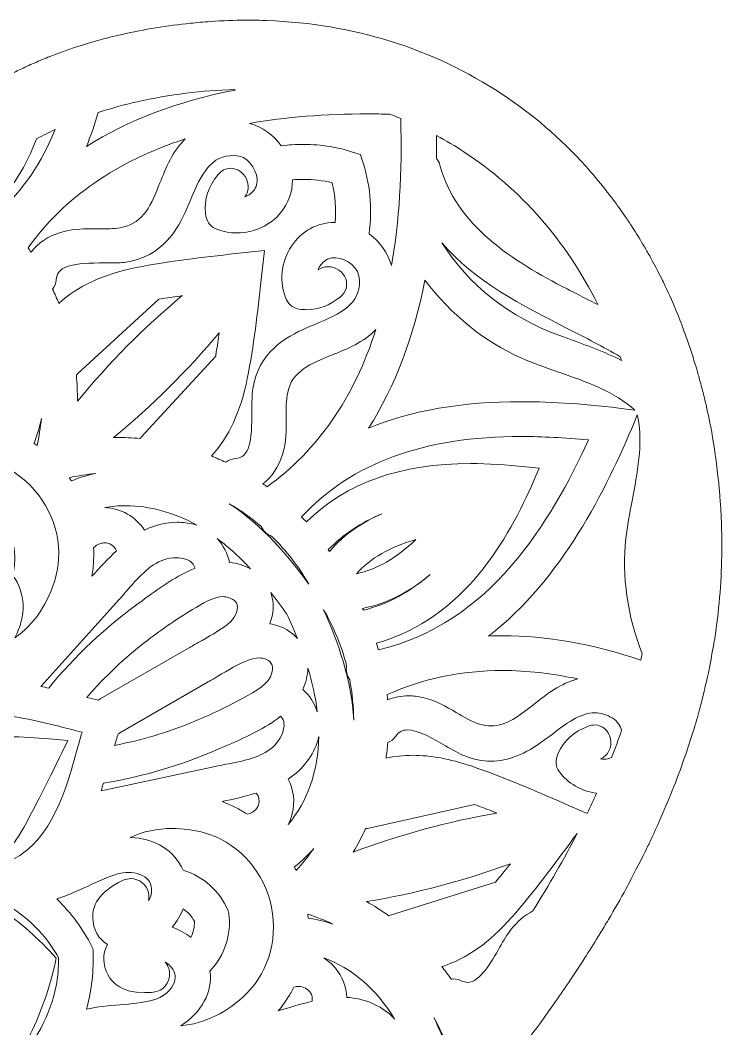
# Model space of a CAD drawing. Extents: x -195 to 547, y -387 to 3.
# Drawn here: x 369.1 to 440.1, y -125 to -22.8 of the extents above; entities that cross this region are included whole.
import ezdxf

# ---------------------------------------------------------------- set-up
doc = ezdxf.new("R2010")
doc.units = 0
doc.header["$MEASUREMENT"] = 0
doc.layers.add('Layer 1', color=7, linetype='Continuous', lineweight=0)

msp = doc.modelspace()

# ---------------------------------------------------------------- linework, layer by layer
at = {"layer": 'Layer 1'}
for points, knots in [([(353.69, -177.16), (353.3, -177.16), (352.88, -177.12), (352.41, -177.06), (352.1, -177.02), (351.84, -176.97), (351.6, -176.91), (351.6, -176.91), (351.43, -176.87), (351.43, -176.87), (351.17, -176.8), (350.97, -176.74), (350.78, -176.68), (350.5, -176.58), (350.22, -176.46), (349.96, -176.33), (333.92, -167.9), (320.68, -159.12), (309.44, -149.48), (309.44, -149.48), (309.16, -149.23), (309.16, -149.23), (297, -138.75), (287.39, -127.43), (279.7, -114.57), (275.73, -107.93), (272.73, -101.27), (270.77, -94.79), (270.65, -94.4), (270.55, -94.01), (270.44, -93.62), (270.44, -93.62), (270.32, -93.19), (270.32, -93.19), (269.77, -91.22), (269.35, -89.4), (269.01, -87.63), (268.92, -87.17), (268.84, -86.7), (268.77, -86.24), (268.77, -86.24), (268.72, -85.94), (268.72, -85.94), (268.62, -85.3), (268.52, -84.66), (268.44, -84.02), (268.44, -84.02), (268.43, -84.02), (268.43, -84.02), (268.43, -84.02), (268.32, -83.14), (268.32, -83.14), (268.24, -82.41), (268.15, -81.67), (268.09, -80.94), (268.09, -80.94), (268, -79.86), (268, -79.86), (268, -79.86), (268.01, -79.86), (268.01, -79.86), (267.85, -77.39), (267.82, -74.9), (267.95, -72.45), (267.95, -72.45), (267.94, -72.45), (267.94, -72.45), (267.94, -72.45), (267.98, -71.88), (267.98, -71.88), (268, -71.43), (268.04, -70.99), (268.08, -70.54), (268.08, -70.54), (268.2, -69.26), (268.2, -69.26), (268.2, -69.26), (268.19, -69.25), (268.19, -69.25), (268.19, -69.25), (268.24, -68.75), (268.24, -68.75), (268.24, -68.75), (268.25, -68.75), (268.25, -68.75), (268.29, -68.38), (268.34, -68), (268.39, -67.62), (268.39, -67.62), (268.5, -66.77), (268.5, -66.77), (268.5, -66.77), (268.5, -66.77), (268.5, -66.77), (268.55, -66.44), (268.6, -66.12), (268.65, -65.79), (268.88, -64.26), (269.12, -62.98), (269.39, -61.76), (269.41, -61.66), (269.65, -60.72), (269.65, -60.72), (269.86, -59.82), (270.09, -58.92), (270.34, -58.05), (270.34, -58.05), (270.34, -58.05), (270.34, -58.05), (270.46, -57.6), (270.6, -57.16), (270.74, -56.72), (270.74, -56.72), (271.02, -55.81), (271.07, -55.66), (271.07, -55.66), (271.2, -55.27), (271.2, -55.27), (271.2, -55.27), (271.2, -55.27), (271.2, -55.27), (271.52, -54.34), (271.86, -53.41), (272.22, -52.52), (272.35, -52.19), (272.49, -51.85), (272.63, -51.52), (272.63, -51.52), (272.72, -51.32), (272.72, -51.32), (272.9, -50.9), (273.09, -50.48), (273.28, -50.06), (273.63, -49.29), (274.03, -48.48), (274.49, -47.6), (274.49, -47.6), (274.76, -47.12), (274.76, -47.12), (275.11, -46.47), (275.47, -45.83), (275.84, -45.2), (275.84, -45.2), (275.94, -45.02), (275.94, -45.02), (275.94, -45.02), (276.15, -44.7), (276.15, -44.7), (276.5, -44.12), (276.86, -43.55), (277.24, -42.99), (277.37, -42.79), (277.51, -42.6), (277.65, -42.4), (278.01, -41.88), (278.38, -41.37), (278.75, -40.87), (278.75, -40.87), (278.97, -40.58), (279.02, -40.5), (279.06, -40.46), (279.1, -40.41), (279.14, -40.37), (284.71, -33.22), (291.94, -28.18), (300.63, -25.34), (303.73, -24.33), (307, -23.63), (310.36, -23.25), (310.36, -23.25), (310.48, -23.24), (310.48, -23.24), (310.6, -23.22), (311.05, -23.19), (311.05, -23.19), (312.8, -23.02), (314.55, -22.93), (316.24, -22.93), (316.75, -22.93), (317.2, -22.94), (317.66, -22.95), (318.22, -22.96), (318.79, -22.99), (319.35, -23.02), (321.05, -23.12), (322.79, -23.31), (324.53, -23.58), (324.53, -23.58), (324.72, -23.61), (324.72, -23.61), (325.27, -23.69), (325.81, -23.78), (326.35, -23.88), (326.35, -23.88), (326.67, -23.94), (326.67, -23.94), (327.02, -24), (327.37, -24.09), (327.71, -24.17), (327.71, -24.17), (328.22, -24.29), (328.22, -24.29), (329.3, -24.54), (330.39, -24.82), (331.44, -25.13), (331.44, -25.13), (332.16, -25.34), (332.16, -25.34), (332.43, -25.42), (332.7, -25.5), (332.97, -25.58), (333.12, -25.63), (333.26, -25.69), (333.41, -25.74), (333.41, -25.74), (334.96, -26.3), (335.2, -26.39), (335.31, -26.44), (335.42, -26.48), (335.53, -26.53), (335.53, -26.53), (335.74, -26.62), (335.74, -26.62), (336.45, -26.89), (337.14, -27.18), (337.83, -27.49), (337.83, -27.49), (338.02, -27.57), (338.02, -27.57), (338.13, -27.61), (338.23, -27.65), (338.33, -27.7), (338.33, -27.7), (339.8, -28.4), (339.8, -28.4), (339.96, -28.48), (340.5, -28.77), (340.5, -28.77), (340.97, -29.01), (341.35, -29.21), (341.73, -29.41), (341.73, -29.41), (342.07, -29.59), (342.16, -29.64), (342.29, -29.72), (342.42, -29.8), (342.55, -29.88), (342.55, -29.88), (342.78, -30.02), (342.78, -30.02), (343.26, -30.3), (343.74, -30.59), (344.22, -30.89), (344.22, -30.89), (344.32, -30.96), (344.32, -30.96), (346.38, -32.28), (348.21, -33.65), (349.82, -35.07), (349.82, -35.07), (351.18, -36.3), (351.51, -36.6), (352.24, -37.28), (352.98, -37.98), (353.76, -38.72), (353.76, -38.72), (353.95, -38.89), (353.95, -38.89), (353.96, -38.88), (354.24, -38.61), (354.24, -38.61), (354.81, -38.03), (355.38, -37.47), (355.96, -36.93), (355.96, -36.93), (356.49, -36.43), (356.49, -36.43), (356.61, -36.33), (357.24, -35.77), (357.24, -35.77), (357.49, -35.55), (357.74, -35.33), (357.99, -35.11), (357.99, -35.11), (358.29, -34.87), (358.29, -34.87), (358.97, -34.3), (359.65, -33.75), (360.35, -33.22), (360.35, -33.22), (360.47, -33.12), (360.47, -33.12), (360.57, -33.04), (361, -32.74), (361, -32.74), (361.55, -32.34), (362.1, -31.93), (362.66, -31.55), (362.76, -31.49), (363.14, -31.24), (363.14, -31.24), (363.77, -30.82), (364.39, -30.41), (365.03, -30.03), (365.68, -29.64), (366.31, -29.28), (366.94, -28.93), (367.28, -28.75), (367.56, -28.61), (367.84, -28.47), (367.84, -28.47), (368.48, -28.15), (368.48, -28.15), (368.68, -28.04), (368.89, -27.94), (369.09, -27.84), (369.09, -27.84), (369.39, -27.71), (369.39, -27.71), (369.64, -27.58), (369.9, -27.47), (370.15, -27.35), (370.15, -27.35), (370.62, -27.14), (370.74, -27.09), (371.25, -26.87), (371.78, -26.65), (372.3, -26.44), (373.23, -26.08), (374.21, -25.74), (375.29, -25.4), (375.83, -25.22), (376.38, -25.06), (376.93, -24.91), (377.75, -24.68), (378.57, -24.47), (379.41, -24.28), (381.65, -23.78), (383.99, -23.4), (386.34, -23.16), (387.01, -23.09), (387.67, -23.03), (388.33, -22.98), (389.62, -22.89), (390.8, -22.85), (391.95, -22.85), (391.95, -22.85), (392.09, -22.84), (392.09, -22.84), (392.76, -22.84), (393.42, -22.86), (394.08, -22.88), (402.87, -23.21), (410.88, -25.72), (417.88, -30.34), (420.93, -32.34), (423.78, -34.8), (426.35, -37.63), (427.01, -38.36), (427.69, -39.17), (428.42, -40.1), (428.58, -40.3), (428.74, -40.51), (428.89, -40.72), (428.89, -40.72), (429.1, -40.99), (429.1, -40.99), (429.53, -41.56), (429.95, -42.15), (430.36, -42.74), (430.6, -43.1), (430.84, -43.46), (431.08, -43.83), (431.45, -44.4), (431.8, -44.98), (432.15, -45.56), (432.15, -45.56), (432.26, -45.74), (432.26, -45.74), (432.45, -46.07), (432.64, -46.39), (432.83, -46.72), (433.19, -47.37), (433.52, -48.03), (433.86, -48.69), (433.86, -48.69), (434.05, -49.06), (434.05, -49.06), (434.16, -49.28), (434.28, -49.5), (434.38, -49.72), (434.82, -50.64), (435.25, -51.63), (435.67, -52.66), (435.81, -53), (435.94, -53.36), (436.08, -53.72), (436.08, -53.72), (436.22, -54.1), (436.22, -54.1), (436.43, -54.68), (436.65, -55.26), (436.85, -55.85), (437.04, -56.4), (437.21, -56.96), (437.38, -57.52), (437.38, -57.52), (437.49, -57.86), (437.49, -57.86), (437.54, -58.02), (437.6, -58.18), (437.64, -58.34), (437.7, -58.53), (437.74, -58.71), (437.79, -58.9), (437.79, -58.9), (437.89, -59.27), (437.89, -59.27), (438.03, -59.79), (438.16, -60.26), (438.28, -60.75), (438.52, -61.7), (438.73, -62.67), (438.92, -63.62), (438.92, -63.62), (438.99, -63.95), (439.01, -64.04), (439.28, -65.46), (439.5, -66.95), (439.71, -68.74), (439.71, -68.74), (439.74, -69.05), (439.74, -69.05), (439.78, -69.34), (439.81, -69.63), (439.84, -69.93), (439.89, -70.43), (439.93, -70.93), (439.96, -71.42), (440, -71.97), (440.04, -72.5), (440.06, -73.04), (440.08, -73.44), (440.1, -73.84), (440.11, -74.24), (440.13, -74.98), (440.13, -75.71), (440.13, -76.44), (440.13, -76.44), (440.13, -77.11), (440.13, -77.11), (440.08, -79.93), (439.84, -82.75), (439.41, -85.49), (439.38, -85.68), (439.35, -85.86), (439.31, -86.04), (439.31, -86.04), (439.13, -87.04), (439.13, -87.04), (439.13, -87.04), (439.04, -87.56), (439.04, -87.56), (438.96, -88.03), (438.88, -88.49), (438.78, -88.95), (438.74, -89.13), (438.7, -89.31), (438.66, -89.49), (438.66, -89.49), (438.57, -89.83), (438.57, -89.83), (438.5, -90.15), (438.42, -90.47), (438.34, -90.8), (438.34, -90.8), (438.13, -91.66), (438.13, -91.66), (438.06, -92), (437.98, -92.34), (437.89, -92.68), (437.5, -94.1), (437.03, -95.62), (436.4, -97.45), (436.22, -97.94), (436.05, -98.44), (435.87, -98.93), (435.11, -100.97), (434.23, -103.09), (433.24, -105.22), (433.24, -105.22), (433.08, -105.58), (433.08, -105.58), (432.89, -105.98), (432.71, -106.39), (432.51, -106.79), (432.11, -107.62), (431.67, -108.45), (431.24, -109.27), (431.24, -109.27), (430.96, -109.81), (430.96, -109.81), (430.8, -110.14), (430.63, -110.47), (430.45, -110.8), (429.88, -111.85), (429.27, -112.9), (428.65, -113.95), (428.37, -114.43), (428.08, -114.91), (427.79, -115.39), (427.34, -116.13), (426.88, -116.87), (426.4, -117.61), (425.27, -119.37), (424.29, -120.85), (423.31, -122.25), (421.35, -125.06), (419.16, -127.95), (416.79, -130.83), (416.79, -130.83), (415.95, -130.29), (415.95, -130.29), (415.95, -130.29), (416.72, -130.92), (416.72, -130.92), (416.72, -130.92), (416.64, -131.02), (416.64, -131.02), (415.59, -132.29), (414.56, -133.5), (413.54, -134.66), (413.54, -134.66), (413.46, -134.75), (413.46, -134.75), (411.82, -136.61), (410.12, -138.44), (408.39, -140.22), (408.39, -140.22), (408.03, -140.58), (408.03, -140.58), (406.99, -141.64), (405.93, -142.68), (404.85, -143.72), (404.85, -143.72), (404.74, -143.82), (404.74, -143.82), (404.37, -144.19), (404, -144.55), (403.62, -144.91), (403.62, -144.91), (402.56, -145.89), (402.56, -145.89), (401.8, -146.59), (401.03, -147.28), (400.25, -147.97), (399.73, -148.43), (399.2, -148.89), (398.67, -149.35), (398.67, -149.35), (397.03, -150.74), (397.03, -150.74), (396.67, -151.05), (396.31, -151.36), (395.94, -151.67), (395.94, -151.67), (395.73, -151.85), (395.73, -151.85), (395.5, -152.04), (395.25, -152.23), (395.01, -152.43), (395.01, -152.43), (394.11, -153.15), (394.11, -153.15), (392.09, -154.77), (390.23, -156.21), (388.42, -157.55), (388.42, -157.55), (388.06, -157.82), (388.06, -157.82), (387.6, -158.16), (387.14, -158.48), (386.68, -158.81), (386.68, -158.81), (385.81, -159.44), (385.81, -159.44), (385.32, -159.79), (384.84, -160.14), (384.34, -160.49), (384.34, -160.49), (384.16, -160.61), (384.16, -160.61), (383.95, -160.77), (383.74, -160.92), (383.52, -161.07), (383.08, -161.37), (382.64, -161.67), (382.19, -161.97), (382.19, -161.97), (381.35, -162.53), (381.35, -162.53), (380.78, -162.92), (380.18, -163.31), (379.59, -163.7), (379.59, -163.7), (379.16, -163.99), (379.16, -163.99), (378.76, -164.25), (378.36, -164.52), (377.94, -164.79), (377.69, -164.95), (377.44, -165.11), (377.18, -165.27), (377.18, -165.27), (374.19, -167.16), (374.19, -167.16), (374.19, -167.16), (371.3, -168.9), (371.3, -168.9), (370.66, -169.28), (370.02, -169.66), (369.37, -170.04), (369.37, -170.04), (367.8, -170.94), (367.8, -170.94), (365.55, -172.23), (363.2, -173.52), (360.61, -174.89), (360.61, -174.89), (359.49, -175.49), (359.16, -175.66), (359.16, -175.66), (358.34, -176.09), (358.34, -176.09), (358.09, -176.23), (357.8, -176.35), (357.5, -176.46), (356.69, -176.77), (355.84, -176.98), (354.96, -177.08), (354.77, -177.1), (354.58, -177.11), (354.38, -177.12), (354.38, -177.12), (354.07, -177.14), (354.07, -177.14), (353.94, -177.15), (353.82, -177.16), (353.69, -177.16)], [0, 0, 0, 0, 1, 1, 1, 2, 2, 2, 3, 3, 3, 4, 4, 4, 5, 5, 5, 6, 6, 6, 7, 7, 7, 8, 8, 8, 9, 9, 9, 10, 10, 10, 11, 11, 11, 12, 12, 12, 13, 13, 13, 14, 14, 14, 15, 15, 15, 16, 16, 16, 17, 17, 17, 18, 18, 18, 19, 19, 19, 20, 20, 20, 21, 21, 21, 22, 22, 22, 23, 23, 23, 24, 24, 24, 25, 25, 25, 26, 26, 26, 27, 27, 27, 28, 28, 28, 29, 29, 29, 30, 30, 30, 31, 31, 31, 32, 32, 32, 33, 33, 33, 34, 34, 34, 35, 35, 35, 36, 36, 36, 37, 37, 37, 38, 38, 38, 39, 39, 39, 40, 40, 40, 41, 41, 41, 42, 42, 42, 43, 43, 43, 44, 44, 44, 45, 45, 45, 46, 46, 46, 47, 47, 47, 48, 48, 48, 49, 49, 49, 50, 50, 50, 51, 51, 51, 52, 52, 52, 53, 53, 53, 54, 54, 54, 55, 55, 55, 56, 56, 56, 57, 57, 57, 58, 58, 58, 59, 59, 59, 60, 60, 60, 61, 61, 61, 62, 62, 62, 63, 63, 63, 64, 64, 64, 65, 65, 65, 66, 66, 66, 67, 67, 67, 68, 68, 68, 69, 69, 69, 70, 70, 70, 71, 71, 71, 72, 72, 72, 73, 73, 73, 74, 74, 74, 75, 75, 75, 76, 76, 76, 77, 77, 77, 78, 78, 78, 79, 79, 79, 80, 80, 80, 81, 81, 81, 82, 82, 82, 83, 83, 83, 84, 84, 84, 85, 85, 85, 86, 86, 86, 87, 87, 87, 88, 88, 88, 89, 89, 89, 90, 90, 90, 91, 91, 91, 92, 92, 92, 93, 93, 93, 94, 94, 94, 95, 95, 95, 96, 96, 96, 97, 97, 97, 98, 98, 98, 99, 99, 99, 100, 100, 100, 101, 101, 101, 102, 102, 102, 103, 103, 103, 104, 104, 104, 105, 105, 105, 106, 106, 106, 107, 107, 107, 108, 108, 108, 109, 109, 109, 110, 110, 110, 111, 111, 111, 112, 112, 112, 113, 113, 113, 114, 114, 114, 115, 115, 115, 116, 116, 116, 117, 117, 117, 118, 118, 118, 119, 119, 119, 120, 120, 120, 121, 121, 121, 122, 122, 122, 123, 123, 123, 124, 124, 124, 125, 125, 125, 126, 126, 126, 127, 127, 127, 128, 128, 128, 129, 129, 129, 130, 130, 130, 131, 131, 131, 132, 132, 132, 133, 133, 133, 134, 134, 134, 135, 135, 135, 136, 136, 136, 137, 137, 137, 138, 138, 138, 139, 139, 139, 140, 140, 140, 141, 141, 141, 142, 142, 142, 143, 143, 143, 144, 144, 144, 145, 145, 145, 146, 146, 146, 147, 147, 147, 148, 148, 148, 149, 149, 149, 150, 150, 150, 151, 151, 151, 152, 152, 152, 153, 153, 153, 154, 154, 154, 155, 155, 155, 156, 156, 156, 157, 157, 157, 158, 158, 158, 159, 159, 159, 160, 160, 160, 161, 161, 161, 162, 162, 162, 163, 163, 163, 164, 164, 164, 165, 165, 165, 166, 166, 166, 167, 167, 167, 168, 168, 168, 169, 169, 169, 170, 170, 170, 171, 171, 171, 172, 172, 172, 173, 173, 173, 174, 174, 174, 175, 175, 175, 176, 176, 176, 177, 177, 177, 178, 178, 178, 179, 179, 179, 180, 180, 180, 181, 181, 181, 182, 182, 182, 183, 183, 183, 184, 184, 184, 185, 185, 185, 186, 186, 186, 187, 187, 187, 188, 188, 188, 189, 189, 189, 190, 190, 190, 191, 191, 191, 192, 192, 192, 193, 193, 193, 194, 194, 194, 195, 195, 195, 196, 196, 196, 197, 197, 197, 198, 198, 198, 199, 199, 199, 200, 200, 200, 201, 201, 201, 202, 202, 202, 203, 203, 203, 204, 204, 204, 205, 205, 205, 206, 206, 206, 207, 207, 207, 208, 208, 208, 209, 209, 209, 210, 210, 210, 211, 211, 211, 212, 212, 212, 213, 213, 213, 214, 214, 214, 215, 215, 215, 216, 216, 216, 216]), ([(376.99, -32.2), (376.65, -33.4), (376.25, -34.55), (375.8, -35.64), (380.03, -32.97), (385.07, -31.05), (390.85, -29.93), (390.83, -29.91), (390.8, -29.89), (390.78, -29.87), (387.54, -29.96), (384.23, -30.38), (380.93, -31.11), (379.64, -31.4), (378.32, -31.77), (376.99, -32.2)], [0, 0, 0, 0, 1, 1, 1, 2, 2, 2, 3, 3, 3, 4, 4, 4, 5, 5, 5, 5]), ([(404.42, -44.49), (405.51, -45.26), (406.31, -46.38), (406.7, -47.7), (407.48, -43.24), (407.79, -38.27), (407.62, -32.8), (407.25, -32.65), (406.87, -32.5), (406.49, -32.36), (405.77, -32.35), (405.05, -32.34), (404.32, -32.34), (399.98, -32.34), (395.97, -32.66), (392.31, -33.3), (393.61, -33.68), (394.73, -34.47), (395.51, -35.58), (396.27, -35.48), (397.03, -35.43), (397.78, -35.43), (399.59, -35.43), (401.37, -35.72), (403.07, -36.31), (403.07, -36.31), (403.54, -36.46), (403.54, -36.46), (403.54, -36.46), (403.69, -36.93), (403.69, -36.93), (404.53, -39.36), (404.77, -41.9), (404.42, -44.49)], [0, 0, 0, 0, 1, 1, 1, 2, 2, 2, 3, 3, 3, 4, 4, 4, 5, 5, 5, 6, 6, 6, 7, 7, 7, 8, 8, 8, 9, 9, 9, 10, 10, 10, 11, 11, 11, 11]), ([(366.33, -41.93), (366.5, -42.09), (366.67, -42.25), (366.84, -42.41), (369.39, -40.06), (371.3, -37.26), (372.64, -33.92), (372, -34.21), (371.36, -34.53), (370.74, -34.86), (369.76, -37.56), (368.28, -39.94), (366.33, -41.93)], [0, 0, 0, 0, 1, 1, 1, 2, 2, 2, 3, 3, 3, 4, 4, 4, 4]), ([(411.25, -36.84), (411.41, -37.04), (411.53, -37.27), (411.6, -37.54), (413.2, -43.61), (419, -47.28), (424.47, -50.07), (425.04, -50.37), (427.12, -51.42), (427.59, -51.65), (424.34, -45.17), (419.79, -39.97), (414.03, -36.18), (413.16, -35.6), (412.22, -35.05), (411.24, -34.52), (411.25, -35.29), (411.26, -36.07), (411.25, -36.84)], [0, 0, 0, 0, 1, 1, 1, 2, 2, 2, 3, 3, 3, 4, 4, 4, 5, 5, 5, 6, 6, 6, 6]), ([(370.2, -46.34), (370.89, -45.43), (371.91, -44.73), (373.16, -44.35), (374.22, -44.02), (375.27, -43.98), (376.26, -43.98), (376.26, -43.98), (377.42, -43.98), (377.42, -43.98), (378.08, -43.98), (378.79, -43.96), (379.47, -43.82), (381.62, -43.36), (382.37, -41.49), (383.24, -39.33), (383.85, -37.81), (384.52, -36.12), (385.81, -34.88), (378.9, -37.11), (373.57, -40.79), (369.89, -45.9), (369.99, -46.05), (370.09, -46.19), (370.2, -46.34)], [0, 0, 0, 0, 1, 1, 1, 2, 2, 2, 3, 3, 3, 4, 4, 4, 5, 5, 5, 6, 6, 6, 7, 7, 7, 8, 8, 8, 8]), ([(388.46, -66.99), (388.95, -67.19), (389.43, -67.4), (389.91, -67.63), (390.17, -67.42), (390.5, -67.29), (390.86, -67.26), (392.32, -67.14), (392.57, -65.59), (392.56, -62.39), (392.56, -61.57), (392.55, -60.81), (392.65, -60.2), (393.2, -56.51), (396.01, -54.91), (398.08, -54.02), (398.08, -54.02), (398.84, -53.7), (398.84, -53.7), (401.72, -52.5), (403.47, -51.61), (403.45, -49.21), (403.44, -47.87), (402.2, -47.03), (401.05, -46.92), (401, -46.91), (400.95, -46.91), (400.89, -46.91), (400.2, -46.91), (399.75, -47.35), (399.55, -47.62), (399.42, -47.78), (399.32, -47.96), (399.25, -48.15), (399.56, -47.93), (399.91, -47.82), (400.29, -47.82), (401.07, -47.82), (401.79, -48.32), (402.05, -49.05), (402.29, -49.71), (402.08, -50.41), (401.51, -50.87), (400.43, -51.76), (399.34, -52.17), (398.08, -52.17), (397.91, -52.17), (397.74, -52.16), (397.56, -52.15), (396.86, -52.08), (396.3, -51.71), (396.06, -51.16), (395.3, -49.4), (395.49, -47.37), (396.56, -45.74), (397.56, -44.22), (399.15, -43.34), (400.9, -43.34), (400.93, -43.34), (400.95, -43.34), (400.98, -43.34), (401.1, -41.98), (401, -40.63), (400.69, -39.31), (399.74, -39.09), (398.76, -38.97), (397.78, -38.97), (397.41, -38.97), (397.03, -38.99), (396.65, -39.02), (396.67, -40.25), (396.27, -41.39), (395.5, -42.33), (394.43, -43.62), (392.77, -44.4), (391.06, -44.4), (390.29, -44.4), (389.55, -44.25), (388.84, -43.94), (388.29, -43.7), (387.92, -43.14), (387.85, -42.44), (387.72, -40.97), (388.13, -39.71), (389.13, -38.49), (389.46, -38.08), (389.91, -37.85), (390.4, -37.85), (391.07, -37.85), (391.7, -38.27), (392, -38.92), (392.29, -39.52), (392.23, -40.21), (391.85, -40.75), (392.15, -40.64), (392.43, -40.45), (392.65, -40.21), (392.88, -39.96), (393.14, -39.53), (393.08, -38.95), (392.97, -37.8), (392.13, -36.57), (390.79, -36.55), (390.79, -36.55), (390.79, -36.55), (390.79, -36.55), (388.38, -36.55), (387.49, -38.29), (386.3, -41.16), (386.3, -41.16), (385.98, -41.93), (385.98, -41.93), (385.09, -43.99), (383.49, -46.8), (379.8, -47.36), (379.33, -47.43), (378.76, -47.44), (378.07, -47.44), (378.07, -47.44), (377.13, -47.44), (377.13, -47.44), (373.99, -47.44), (372.84, -47.88), (372.74, -49.14), (372.71, -49.5), (372.58, -49.82), (372.37, -50.09), (372.6, -50.57), (372.81, -51.05), (373.01, -51.54), (374.91, -49.79), (377.54, -48.57), (380.85, -47.91), (384.17, -47.25), (387.59, -46.87), (390.89, -46.49), (390.89, -46.49), (393.84, -46.16), (393.84, -46.16), (393.84, -46.16), (393.51, -49.11), (393.51, -49.11), (393.13, -52.41), (392.75, -55.83), (392.09, -59.15), (391.43, -62.46), (390.21, -65.09), (388.46, -66.99)], [0, 0, 0, 0, 1, 1, 1, 2, 2, 2, 3, 3, 3, 4, 4, 4, 5, 5, 5, 6, 6, 6, 7, 7, 7, 8, 8, 8, 9, 9, 9, 10, 10, 10, 11, 11, 11, 12, 12, 12, 13, 13, 13, 14, 14, 14, 15, 15, 15, 16, 16, 16, 17, 17, 17, 18, 18, 18, 19, 19, 19, 20, 20, 20, 21, 21, 21, 22, 22, 22, 23, 23, 23, 24, 24, 24, 25, 25, 25, 26, 26, 26, 27, 27, 27, 28, 28, 28, 29, 29, 29, 30, 30, 30, 31, 31, 31, 32, 32, 32, 33, 33, 33, 34, 34, 34, 35, 35, 35, 36, 36, 36, 37, 37, 37, 38, 38, 38, 39, 39, 39, 40, 40, 40, 41, 41, 41, 42, 42, 42, 43, 43, 43, 44, 44, 44, 45, 45, 45, 46, 46, 46, 47, 47, 47, 48, 48, 48, 49, 49, 49, 49]), ([(411.8, -45.4), (414.51, -49.69), (418.6, -52.92), (423.73, -54.8), (423.73, -54.8), (424.64, -55.13), (424.64, -55.13), (426.44, -55.78), (428.27, -56.45), (429.98, -57.31), (429.94, -57.18), (429.9, -57.05), (429.85, -56.93), (428.14, -55.94), (426.32, -55.01), (424.56, -54.11), (419.9, -51.73), (415.11, -49.29), (411.8, -45.4)], [0, 0, 0, 0, 1, 1, 1, 2, 2, 2, 3, 3, 3, 4, 4, 4, 5, 5, 5, 6, 6, 6, 6]), ([(410.07, -49.17), (408.94, -54.94), (407.04, -59.96), (404.37, -64.18), (408.71, -62.37), (413.81, -61.49), (419.84, -61.49), (423.02, -61.49), (426.49, -61.73), (430.45, -62.24), (430.45, -62.24), (431.33, -62.35), (431.33, -62.35), (429.35, -60.5), (426.38, -59.46), (423.51, -58.45), (422.23, -58.01), (421.02, -57.58), (419.89, -57.09), (416.11, -55.43), (412.69, -52.66), (410.07, -49.17)], [0, 0, 0, 0, 1, 1, 1, 2, 2, 2, 3, 3, 3, 4, 4, 4, 5, 5, 5, 6, 6, 6, 7, 7, 7, 7]), ([(374.78, -58.76), (374.86, -59.65), (374.9, -60.55), (374.89, -61.45), (378.08, -57.55), (381.63, -53.97), (385.5, -50.75), (384.81, -50.85), (384.15, -50.95), (383.51, -51.05), (383.51, -51.05), (383.12, -51.11), (383.12, -51.11), (383.12, -51.11), (374.92, -58.64), (374.92, -58.64), (374.88, -58.68), (374.83, -58.72), (374.78, -58.76)], [0, 0, 0, 0, 1, 1, 1, 2, 2, 2, 3, 3, 3, 4, 4, 4, 5, 5, 5, 6, 6, 6, 6]), ([(378.82, -65.11), (379.63, -65.11), (380.44, -65.15), (381.24, -65.22), (381.28, -65.17), (381.32, -65.12), (381.36, -65.08), (381.36, -65.08), (388.89, -56.88), (388.89, -56.88), (388.91, -56.75), (388.93, -56.62), (388.95, -56.49), (389.05, -55.86), (389.15, -55.2), (389.25, -54.5), (386.03, -58.37), (382.45, -61.92), (378.55, -65.11), (378.64, -65.11), (378.73, -65.11), (378.82, -65.11)], [0, 0, 0, 0, 1, 1, 1, 2, 2, 2, 3, 3, 3, 4, 4, 4, 5, 5, 5, 6, 6, 6, 7, 7, 7, 7]), ([(394.1, -70.11), (399.21, -66.43), (402.89, -61.11), (405.11, -54.19), (403.88, -55.48), (402.19, -56.15), (400.67, -56.76), (398.51, -57.63), (396.64, -58.38), (396.18, -60.53), (396, -61.36), (396.01, -62.24), (396.02, -63.16), (396.03, -64.35), (396.04, -65.57), (395.65, -66.84), (395.27, -68.09), (394.58, -69.11), (393.66, -69.8), (393.81, -69.91), (393.96, -70.01), (394.1, -70.11)], [0, 0, 0, 0, 1, 1, 1, 2, 2, 2, 3, 3, 3, 4, 4, 4, 5, 5, 5, 6, 6, 6, 7, 7, 7, 7]), ([(370.81, -65.94), (371.01, -65.02), (371.15, -64.1), (371.24, -63.18), (371.07, -64.05), (370.82, -64.9), (370.49, -65.72), (370.6, -65.79), (370.71, -65.87), (370.81, -65.94)], [0, 0, 0, 0, 1, 1, 1, 2, 2, 2, 3, 3, 3, 3]), ([(417.93, -85.2), (422.36, -85.2), (427.07, -86.03), (431.94, -87.66), (431.99, -87.45), (432.03, -87.24), (432.07, -87.02), (430.57, -83.19), (430, -79.15), (430.43, -75.33), (430.56, -74.11), (430.8, -72.86), (431.05, -71.53), (431.59, -68.69), (432.14, -65.76), (431.67, -63.19), (431.67, -63.19), (431.58, -62.81), (431.58, -62.81), (431.58, -62.81), (431.25, -63.62), (431.25, -63.62), (428.42, -70.38), (423.93, -79.53), (416.51, -85.23), (416.98, -85.21), (417.46, -85.2), (417.93, -85.2)], [0, 0, 0, 0, 1, 1, 1, 2, 2, 2, 3, 3, 3, 4, 4, 4, 5, 5, 5, 6, 6, 6, 7, 7, 7, 8, 8, 8, 9, 9, 9, 9]), ([(405.36, -86.61), (416.65, -84.05), (422.86, -73.63), (426.62, -65.37), (424.19, -65.13), (421.96, -65.02), (419.86, -65.02), (409.95, -65.02), (402.65, -67.69), (397.59, -73.16), (397.75, -73.33), (397.91, -73.5), (398.07, -73.67), (402.13, -69.69), (407.59, -67.76), (414.71, -67.76), (416.45, -67.76), (418.27, -67.87), (420.29, -68.09), (420.29, -68.09), (421.64, -68.24), (421.64, -68.24), (421.64, -68.24), (421.1, -69.49), (421.1, -69.49), (418.51, -75.4), (414.07, -83.44), (405.16, -85.95), (405.23, -86.17), (405.29, -86.39), (405.36, -86.61)], [0, 0, 0, 0, 1, 1, 1, 2, 2, 2, 3, 3, 3, 4, 4, 4, 5, 5, 5, 6, 6, 6, 7, 7, 7, 8, 8, 8, 9, 9, 9, 10, 10, 10, 10]), ([(344.34, -84.13), (345, -84.13), (345.65, -84.15), (346.27, -84.2), (348.8, -84.39), (351.3, -84.87), (353.72, -85.62), (353.72, -85.62), (354.23, -85.77), (354.23, -85.77), (354.23, -85.77), (354.38, -86.28), (354.38, -86.28), (355.13, -88.7), (355.61, -91.2), (355.8, -93.73), (355.96, -95.76), (355.86, -97.92), (355.52, -100.33), (355.52, -100.33), (355.42, -100.99), (355.42, -100.99), (355.1, -103.1), (354.88, -104.62), (355.97, -105.99), (355.97, -105.99), (356.06, -106.1), (356.06, -106.1), (356.06, -106.1), (356.12, -106.25), (356.12, -106.25), (356.76, -107.87), (358.19, -108.44), (360.17, -109.22), (360.17, -109.22), (360.8, -109.47), (360.8, -109.47), (363.05, -110.37), (364.97, -111.37), (366.65, -112.52), (368.75, -113.95), (370.68, -115.61), (372.39, -117.48), (372.39, -117.48), (372.75, -117.86), (372.75, -117.86), (372.75, -117.86), (372.64, -118.37), (372.64, -118.37), (372.08, -120.85), (371.24, -123.26), (370.14, -125.54), (369.26, -127.38), (368.1, -129.2), (366.6, -131.11), (366.6, -131.11), (366.18, -131.64), (366.18, -131.64), (364.85, -133.31), (363.89, -134.51), (364.16, -136.24), (364.16, -136.24), (364.18, -136.39), (364.18, -136.39), (364.18, -136.39), (364.16, -136.54), (364.16, -136.54), (363.89, -138.27), (364.85, -139.47), (366.18, -141.14), (366.18, -141.14), (366.6, -141.66), (366.6, -141.66), (368.1, -143.58), (369.26, -145.4), (370.14, -147.24), (371.24, -149.52), (372.08, -151.93), (372.64, -154.4), (372.64, -154.4), (372.75, -154.91), (372.75, -154.91), (372.75, -154.91), (372.39, -155.3), (372.39, -155.3), (370.67, -157.16), (368.74, -158.83), (366.65, -160.26), (364.97, -161.41), (363.05, -162.4), (360.8, -163.31), (360.8, -163.31), (360.17, -163.56), (360.17, -163.56), (358.19, -164.34), (356.76, -164.9), (356.12, -166.53), (356.12, -166.53), (356.06, -166.67), (356.06, -166.67), (356.06, -166.67), (355.97, -166.79), (355.97, -166.79), (355.27, -167.66), (355.1, -168.59), (355.19, -169.85), (355.46, -169.71), (355.72, -169.56), (355.98, -169.42), (355.98, -169.42), (356.21, -169.3), (356.21, -169.3), (356.39, -168.57), (356.62, -167.9), (356.93, -167.26), (356.93, -167.26), (356.96, -167.19), (356.96, -167.19), (356.96, -167.19), (357.01, -167.12), (357.01, -167.12), (358.71, -164.63), (361.26, -163.35), (363.29, -162.51), (366.79, -161.06), (369.22, -159.75), (371.33, -157.33), (371.94, -156.62), (372.5, -155.83), (372.98, -154.97), (372.99, -153.99), (372.91, -153.03), (372.73, -152.1), (372.11, -148.96), (370.66, -146.61), (368.35, -143.6), (367.02, -141.86), (365.45, -139.48), (365.22, -136.46), (365.22, -136.46), (365.22, -136.39), (365.22, -136.39), (365.22, -136.39), (365.22, -136.31), (365.22, -136.31), (365.45, -133.3), (367.02, -130.91), (368.35, -129.17), (370.66, -126.17), (372.11, -123.81), (372.73, -120.67), (372.91, -119.75), (372.99, -118.78), (372.98, -117.8), (372.5, -116.95), (371.95, -116.15), (371.33, -115.44), (369.22, -113.03), (366.79, -111.72), (363.29, -110.27), (361.26, -109.43), (358.71, -108.14), (357.01, -105.65), (357.01, -105.65), (356.96, -105.59), (356.96, -105.59), (356.96, -105.59), (356.93, -105.52), (356.93, -105.52), (355.63, -102.79), (355.79, -99.94), (356.07, -97.77), (356.57, -94.01), (356.65, -91.25), (355.61, -88.22), (355.3, -87.33), (354.89, -86.45), (354.39, -85.61), (353.55, -85.11), (352.67, -84.7), (351.78, -84.39), (350.16, -83.84), (348.53, -83.58), (346.65, -83.58), (345.12, -83.58), (343.56, -83.75), (342.23, -83.93), (341.23, -84.06), (340.34, -84.12), (339.51, -84.12), (337.61, -84.12), (335.96, -83.78), (334.48, -83.07), (334.48, -83.07), (334.41, -83.04), (334.41, -83.04), (334.41, -83.04), (334.35, -82.99), (334.35, -82.99), (331.86, -81.29), (330.57, -78.74), (329.73, -76.71), (328.29, -73.21), (326.97, -70.78), (324.56, -68.67), (323.85, -68.06), (323.05, -67.5), (322.2, -67.02), (322.14, -67.02), (322.07, -67.02), (322.01, -67.02), (321.09, -67.02), (320.19, -67.11), (319.33, -67.27), (316.19, -67.89), (313.83, -69.34), (310.83, -71.65), (309.09, -72.98), (306.7, -74.55), (303.69, -74.78), (303.69, -74.78), (303.61, -74.78), (303.61, -74.78), (303.61, -74.78), (303.54, -74.78), (303.54, -74.78), (300.52, -74.55), (298.14, -72.98), (296.4, -71.65), (293.39, -69.34), (291.04, -67.89), (287.9, -67.27), (287.03, -67.11), (286.13, -67.02), (285.22, -67.02), (285.15, -67.02), (285.09, -67.02), (285.03, -67.02), (284.17, -67.5), (283.38, -68.06), (282.67, -68.67), (280.25, -70.78), (278.94, -73.21), (277.49, -76.71), (276.78, -78.44), (276.02, -79.77), (275.13, -80.88), (275.17, -81.36), (275.23, -81.85), (275.28, -82.34), (275.73, -81.65), (276.07, -80.79), (276.45, -79.81), (276.45, -79.81), (276.69, -79.21), (276.69, -79.21), (277.6, -76.95), (278.6, -75.03), (279.75, -73.35), (281.17, -71.26), (282.84, -69.32), (284.7, -67.61), (284.7, -67.61), (285.09, -67.25), (285.09, -67.25), (285.09, -67.25), (285.6, -67.36), (285.6, -67.36), (288.07, -67.92), (290.48, -68.76), (292.76, -69.86), (294.6, -70.74), (296.42, -71.9), (298.34, -73.41), (298.34, -73.41), (298.86, -73.82), (298.86, -73.82), (300.31, -74.98), (301.46, -75.89), (302.9, -75.89), (303.08, -75.89), (303.27, -75.87), (303.46, -75.84), (303.46, -75.84), (303.61, -75.82), (303.61, -75.82), (303.61, -75.82), (303.76, -75.84), (303.76, -75.84), (303.96, -75.87), (304.15, -75.89), (304.33, -75.89), (305.77, -75.89), (306.91, -74.98), (308.36, -73.82), (308.36, -73.82), (308.89, -73.41), (308.89, -73.41), (310.8, -71.9), (312.63, -70.74), (314.46, -69.86), (316.75, -68.76), (319.16, -67.92), (321.63, -67.36), (321.63, -67.36), (322.14, -67.25), (322.14, -67.25), (322.14, -67.25), (322.52, -67.61), (322.52, -67.61), (324.39, -69.32), (326.05, -71.26), (327.48, -73.35), (328.63, -75.03), (329.63, -76.95), (330.53, -79.21), (330.53, -79.21), (330.78, -79.83), (330.78, -79.83), (331.56, -81.81), (332.13, -83.24), (333.75, -83.88), (333.75, -83.88), (333.9, -83.94), (333.9, -83.94), (333.9, -83.94), (334.01, -84.03), (334.01, -84.03), (334.71, -84.59), (335.49, -84.84), (336.54, -84.84), (337.29, -84.84), (338.13, -84.71), (339.01, -84.58), (339.01, -84.58), (339.67, -84.48), (339.67, -84.48), (341.35, -84.24), (342.87, -84.13), (344.34, -84.13)], [0, 0, 0, 0, 1, 1, 1, 2, 2, 2, 3, 3, 3, 4, 4, 4, 5, 5, 5, 6, 6, 6, 7, 7, 7, 8, 8, 8, 9, 9, 9, 10, 10, 10, 11, 11, 11, 12, 12, 12, 13, 13, 13, 14, 14, 14, 15, 15, 15, 16, 16, 16, 17, 17, 17, 18, 18, 18, 19, 19, 19, 20, 20, 20, 21, 21, 21, 22, 22, 22, 23, 23, 23, 24, 24, 24, 25, 25, 25, 26, 26, 26, 27, 27, 27, 28, 28, 28, 29, 29, 29, 30, 30, 30, 31, 31, 31, 32, 32, 32, 33, 33, 33, 34, 34, 34, 35, 35, 35, 36, 36, 36, 37, 37, 37, 38, 38, 38, 39, 39, 39, 40, 40, 40, 41, 41, 41, 42, 42, 42, 43, 43, 43, 44, 44, 44, 45, 45, 45, 46, 46, 46, 47, 47, 47, 48, 48, 48, 49, 49, 49, 50, 50, 50, 51, 51, 51, 52, 52, 52, 53, 53, 53, 54, 54, 54, 55, 55, 55, 56, 56, 56, 57, 57, 57, 58, 58, 58, 59, 59, 59, 60, 60, 60, 61, 61, 61, 62, 62, 62, 63, 63, 63, 64, 64, 64, 65, 65, 65, 66, 66, 66, 67, 67, 67, 68, 68, 68, 69, 69, 69, 70, 70, 70, 71, 71, 71, 72, 72, 72, 73, 73, 73, 74, 74, 74, 75, 75, 75, 76, 76, 76, 77, 77, 77, 78, 78, 78, 79, 79, 79, 80, 80, 80, 81, 81, 81, 82, 82, 82, 83, 83, 83, 84, 84, 84, 85, 85, 85, 86, 86, 86, 87, 87, 87, 88, 88, 88, 89, 89, 89, 90, 90, 90, 91, 91, 91, 92, 92, 92, 93, 93, 93, 94, 94, 94, 95, 95, 95, 96, 96, 96, 97, 97, 97, 98, 98, 98, 99, 99, 99, 100, 100, 100, 101, 101, 101, 102, 102, 102, 103, 103, 103, 104, 104, 104, 105, 105, 105, 106, 106, 106, 107, 107, 107, 108, 108, 108, 109, 109, 109, 110, 110, 110, 111, 111, 111, 112, 112, 112, 113, 113, 113, 113]), ([(368.35, -79.12), (369.65, -80.81), (369.73, -83.2), (368.56, -85.41), (370.52, -84.04), (372, -81.84), (372.7, -79.21), (373.56, -75.97), (372.57, -72.5), (370.07, -69.92), (368.13, -68.04), (365.66, -67), (363.12, -67), (362.34, -67), (361.55, -67.1), (360.79, -67.3), (358.15, -68), (355.96, -69.48), (354.59, -71.44), (355.6, -70.91), (356.71, -70.62), (357.75, -70.62), (358.94, -70.62), (360.01, -70.98), (360.88, -71.65), (361.43, -71.52), (362, -71.45), (362.56, -71.45), (364.11, -71.45), (365.65, -71.97), (366.89, -72.92), (366.89, -72.92), (367, -73), (367, -73), (367, -73), (367.08, -73.11), (367.08, -73.11), (368.4, -74.84), (368.86, -77.02), (368.35, -79.12)], [0, 0, 0, 0, 1, 1, 1, 2, 2, 2, 3, 3, 3, 4, 4, 4, 5, 5, 5, 6, 6, 6, 7, 7, 7, 8, 8, 8, 9, 9, 9, 10, 10, 10, 11, 11, 11, 12, 12, 12, 13, 13, 13, 13]), ([(374.28, -69.51), (375.07, -69.19), (375.9, -68.94), (376.75, -68.77), (375.85, -68.86), (374.95, -68.99), (374.06, -69.19), (374.13, -69.29), (374.21, -69.4), (374.28, -69.51)], [0, 0, 0, 0, 1, 1, 1, 2, 2, 2, 3, 3, 3, 3]), ([(377.66, -72.22), (379.31, -72.27), (380.8, -73.14), (381.68, -74.5), (382.75, -73.98), (383.89, -73.7), (385.01, -73.7), (385.56, -73.7), (386.12, -73.77), (386.66, -73.9), (386.76, -73.93), (386.87, -73.95), (386.97, -73.99), (384.7, -72.72), (382.19, -72.03), (379.78, -72.03), (379.05, -72.03), (378.35, -72.09), (377.66, -72.22)], [0, 0, 0, 0, 1, 1, 1, 2, 2, 2, 3, 3, 3, 4, 4, 4, 5, 5, 5, 6, 6, 6, 6]), ([(390.27, -71.83), (393.63, -74.03), (396.2, -77.07), (398.32, -79.98), (397.3, -78.2), (396.05, -76.57), (394.57, -75.13), (394.11, -74.97), (393.71, -74.6), (393.5, -74.14), (392.48, -73.27), (391.4, -72.5), (390.27, -71.83)], [0, 0, 0, 0, 1, 1, 1, 2, 2, 2, 3, 3, 3, 4, 4, 4, 4]), ([(400.41, -76.65), (401.95, -74.88), (403.75, -73.68), (405.7, -72.86), (403.63, -73.71), (401.83, -74.91), (400.29, -76.48), (400.33, -76.53), (400.37, -76.59), (400.41, -76.65)], [0, 0, 0, 0, 1, 1, 1, 2, 2, 2, 3, 3, 3, 3]), ([(390.29, -77.78), (391.04, -77.85), (391.75, -78.06), (392.41, -78.41), (391.41, -77.34), (390.29, -76.29), (389.05, -75.36), (389.66, -76.03), (390.1, -76.87), (390.29, -77.78)], [0, 0, 0, 0, 1, 1, 1, 2, 2, 2, 3, 3, 3, 3]), ([(409.14, -75.46), (406.53, -76.2), (404.57, -77.33), (403.14, -78.92), (405.23, -78.48), (407.19, -77.35), (409.14, -75.46)], [0, 0, 0, 0, 1, 1, 1, 2, 2, 2, 2]), ([(376.52, -76.29), (376.55, -76.71), (376.55, -77.11), (376.53, -77.51), (376.51, -78.06), (376.45, -78.62), (376.35, -79.18), (377.15, -78.29), (377.97, -77.42), (378.84, -76.61), (378.63, -76.01), (378.09, -75.79), (377.63, -75.79), (377.39, -75.79), (376.92, -75.86), (376.52, -76.29)], [0, 0, 0, 0, 1, 1, 1, 2, 2, 2, 3, 3, 3, 4, 4, 4, 5, 5, 5, 5]), ([(371.98, -90.51), (374.58, -87.28), (377.76, -84.3), (381.44, -81.65), (381.44, -81.65), (381.86, -81.34), (381.86, -81.34), (383.27, -80.32), (384.97, -79.08), (386.8, -78.36), (386.74, -78.16), (386.65, -77.99), (386.52, -77.85), (386.19, -77.5), (385.6, -77.31), (384.88, -77.31), (384.47, -77.31), (384.04, -77.37), (383.65, -77.5), (382.19, -77.98), (380.93, -79.44), (379.82, -80.73), (379.57, -81.01), (379.33, -81.29), (379.09, -81.55), (379.09, -81.55), (371.17, -90.33), (371.17, -90.33), (371.45, -90.39), (371.72, -90.45), (371.98, -90.51)], [0, 0, 0, 0, 1, 1, 1, 2, 2, 2, 3, 3, 3, 4, 4, 4, 5, 5, 5, 6, 6, 6, 7, 7, 7, 8, 8, 8, 9, 9, 9, 10, 10, 10, 10]), ([(403.84, -82.62), (406.34, -81.97), (408.57, -80.78), (410.59, -79), (408.69, -80.64), (406.48, -81.89), (403.75, -82.43), (403.78, -82.49), (403.81, -82.55), (403.84, -82.62)], [0, 0, 0, 0, 1, 1, 1, 2, 2, 2, 3, 3, 3, 3]), ([(375.84, -91.44), (376.25, -91.53), (376.64, -91.62), (377.04, -91.71), (377.09, -91.67), (377.15, -91.64), (377.2, -91.6), (377.2, -91.6), (386.14, -86.45), (386.14, -86.45), (386.47, -86.26), (386.8, -86.08), (387.13, -85.89), (388.18, -85.31), (389.26, -84.71), (390.16, -83.98), (390.79, -83.47), (391.18, -82.69), (391.07, -82.12), (391.04, -81.98), (390.96, -81.56), (390.17, -81.32), (390.01, -81.26), (389.84, -81.24), (389.66, -81.24), (388.67, -81.24), (387.49, -81.97), (386.54, -82.55), (386.54, -82.55), (386.19, -82.76), (386.19, -82.76), (384.74, -83.65), (383.24, -84.69), (381.74, -85.85), (379.65, -87.47), (377.67, -89.35), (375.84, -91.44)], [0, 0, 0, 0, 1, 1, 1, 2, 2, 2, 3, 3, 3, 4, 4, 4, 5, 5, 5, 6, 6, 6, 7, 7, 7, 8, 8, 8, 9, 9, 9, 10, 10, 10, 11, 11, 11, 12, 12, 12, 12]), ([(394.37, -83.99), (394.68, -84.04), (394.99, -84.12), (395.29, -84.22), (396.02, -84.46), (396.66, -84.91), (397.16, -85.49), (396.81, -84.6), (396.44, -83.77), (396.09, -83), (395.6, -82.31), (395.06, -81.57), (394.47, -80.82), (394.72, -81.54), (394.78, -82.32), (394.63, -83.08), (394.57, -83.39), (394.48, -83.69), (394.37, -83.99)], [0, 0, 0, 0, 1, 1, 1, 2, 2, 2, 3, 3, 3, 4, 4, 4, 5, 5, 5, 6, 6, 6, 6]), ([(399.82, -82.58), (401.3, -85.9), (402.65, -89.69), (402.86, -93.74), (402.85, -92.39), (402.72, -91.03), (402.46, -89.67), (402.17, -89.25), (402.05, -88.73), (402.15, -88.24), (401.64, -86.25), (400.85, -84.35), (399.82, -82.58)], [0, 0, 0, 0, 1, 1, 1, 2, 2, 2, 3, 3, 3, 4, 4, 4, 4]), ([(379.02, -95.14), (378.89, -95.52), (378.77, -95.91), (378.65, -96.31), (381.38, -95.77), (383.99, -95), (386.44, -94), (388.2, -93.28), (389.85, -92.5), (391.34, -91.68), (391.34, -91.68), (391.7, -91.49), (391.7, -91.49), (392.88, -90.86), (394.34, -90.07), (394.59, -88.96), (394.69, -88.5), (394.65, -88.14), (394.45, -87.9), (394.23, -87.62), (393.78, -87.45), (393.26, -87.45), (392.93, -87.45), (392.59, -87.52), (392.27, -87.64), (391.19, -88.06), (390.13, -88.69), (389.11, -89.3), (388.78, -89.5), (388.46, -89.69), (388.13, -89.88), (388.13, -89.88), (379.19, -95.05), (379.19, -95.05), (379.14, -95.08), (379.08, -95.11), (379.02, -95.14)], [0, 0, 0, 0, 1, 1, 1, 2, 2, 2, 3, 3, 3, 4, 4, 4, 5, 5, 5, 6, 6, 6, 7, 7, 7, 8, 8, 8, 9, 9, 9, 10, 10, 10, 11, 11, 11, 12, 12, 12, 12]), ([(397.71, -90.63), (398.4, -91.24), (398.9, -92.04), (399.18, -92.91), (399, -91.37), (398.65, -89.88), (398.22, -88.47), (398.19, -89.22), (398.02, -89.94), (397.71, -90.63)], [0, 0, 0, 0, 1, 1, 1, 2, 2, 2, 3, 3, 3, 3]), ([(408.41, -91.28), (408.89, -91.28), (409.37, -91.34), (409.86, -91.45), (411.15, -91.75), (412.21, -92.37), (413.24, -92.98), (414.03, -93.45), (414.78, -93.89), (415.59, -94.15), (416, -94.28), (416.38, -94.34), (416.76, -94.34), (418.3, -94.34), (419.66, -93.28), (421.1, -92.15), (422.39, -91.13), (423.83, -90), (425.57, -89.58), (422.92, -89.01), (420.37, -88.72), (417.92, -88.72), (413.79, -88.72), (409.86, -89.54), (406.25, -91.16), (406.27, -91.34), (406.29, -91.52), (406.3, -91.7), (406.95, -91.43), (407.67, -91.28), (408.41, -91.28)], [0, 0, 0, 0, 1, 1, 1, 2, 2, 2, 3, 3, 3, 4, 4, 4, 5, 5, 5, 6, 6, 6, 7, 7, 7, 8, 8, 8, 9, 9, 9, 10, 10, 10, 10]), ([(366.8, -107.86), (367.07, -107.98), (367.34, -108.09), (367.6, -108.21), (371.82, -106.56), (373.48, -101.73), (374.7, -97.31), (374.91, -96.53), (375.13, -95.74), (375.36, -94.96), (374.57, -94.77), (373.79, -94.57), (373, -94.37), (370.7, -93.77), (368.26, -93.22), (365.92, -93.22), (363.5, -93.22), (361.56, -93.82), (360.01, -95.06), (359.98, -95.35), (359.95, -95.65), (359.91, -95.94), (361.23, -95.34), (362.61, -95.25), (363.68, -95.25), (363.68, -95.25), (364.03, -95.25), (364.03, -95.25), (367.04, -95.31), (369.97, -95.51), (372.45, -95.69), (372.45, -95.69), (373.91, -95.8), (373.91, -95.8), (373.91, -95.8), (373.28, -97.12), (373.28, -97.12), (372.2, -99.36), (370.9, -102), (369.45, -104.63), (368.84, -105.74), (368.02, -106.98), (366.8, -107.86)], [0, 0, 0, 0, 1, 1, 1, 2, 2, 2, 3, 3, 3, 4, 4, 4, 5, 5, 5, 6, 6, 6, 7, 7, 7, 8, 8, 8, 9, 9, 9, 10, 10, 10, 11, 11, 11, 12, 12, 12, 13, 13, 13, 14, 14, 14, 14]), ([(377.28, -100.91), (377.28, -100.91), (388.84, -98.44), (388.84, -98.44), (389.19, -98.37), (389.55, -98.3), (389.92, -98.22), (391.59, -97.9), (393.49, -97.54), (394.63, -96.52), (395.41, -95.82), (395.9, -94.78), (395.8, -94.05), (395.78, -93.86), (395.71, -93.61), (395.46, -93.36), (393.92, -94.58), (392, -95.44), (390.41, -96.14), (390.41, -96.14), (389.93, -96.36), (389.93, -96.36), (385.8, -98.22), (381.63, -99.48), (377.53, -100.12), (377.45, -100.37), (377.37, -100.64), (377.28, -100.91)], [0, 0, 0, 0, 1, 1, 1, 2, 2, 2, 3, 3, 3, 4, 4, 4, 5, 5, 5, 6, 6, 6, 7, 7, 7, 8, 8, 8, 9, 9, 9, 9]), ([(408.85, -97.31), (410.65, -97.31), (412.63, -97.67), (414.74, -98.39), (417.96, -99.48), (421.11, -100.85), (424.17, -102.19), (424.17, -102.19), (426.5, -103.2), (426.5, -103.2), (426.83, -102.52), (427.15, -101.84), (427.45, -101.16), (425.94, -100.95), (424.55, -100.16), (423.65, -98.94), (423.29, -98.46), (423.25, -97.79), (423.54, -97.15), (424.16, -95.81), (425.14, -94.92), (426.62, -94.36), (426.83, -94.28), (427.04, -94.24), (427.25, -94.24), (428.05, -94.24), (428.72, -94.83), (428.87, -95.66), (429.03, -96.52), (428.61, -97.33), (427.85, -97.68), (427.96, -97.7), (428.06, -97.71), (428.17, -97.71), (428.46, -97.71), (428.74, -97.65), (428.98, -97.54), (429.34, -96.62), (429.67, -95.71), (429.98, -94.81), (429.86, -94.37), (429.6, -93.85), (429.03, -93.52), (428.44, -93.17), (427.87, -93), (427.29, -93), (425.79, -93), (424.29, -94.15), (422.84, -95.26), (422.84, -95.26), (422.17, -95.76), (422.17, -95.76), (420.23, -97.22), (418.5, -97.9), (416.75, -97.9), (415.88, -97.9), (414.99, -97.72), (414.11, -97.38), (413.54, -97.15), (412.87, -96.77), (412.17, -96.36), (410.94, -95.64), (409.41, -94.74), (408.29, -94.74), (407.77, -94.74), (407.42, -94.94), (407.1, -95.39), (406.9, -95.68), (406.62, -95.91), (406.31, -96.03), (406.27, -96.56), (406.21, -97.08), (406.14, -97.6), (407, -97.41), (407.91, -97.31), (408.85, -97.31)], [0, 0, 0, 0, 1, 1, 1, 2, 2, 2, 3, 3, 3, 4, 4, 4, 5, 5, 5, 6, 6, 6, 7, 7, 7, 8, 8, 8, 9, 9, 9, 10, 10, 10, 11, 11, 11, 12, 12, 12, 13, 13, 13, 14, 14, 14, 15, 15, 15, 16, 16, 16, 17, 17, 17, 18, 18, 18, 19, 19, 19, 20, 20, 20, 21, 21, 21, 22, 22, 22, 23, 23, 23, 24, 24, 24, 25, 25, 25, 25]), ([(396.24, -99.72), (396.78, -100.79), (396.94, -102.03), (396.64, -103.22), (396.55, -103.61), (396.41, -103.97), (396.23, -104.31), (398.17, -102.02), (399.29, -98.84), (399.33, -95.4), (399.31, -95.5), (399.28, -95.61), (399.25, -95.71), (398.78, -97.33), (397.72, -98.73), (396.24, -99.72)], [0, 0, 0, 0, 1, 1, 1, 2, 2, 2, 3, 3, 3, 4, 4, 4, 5, 5, 5, 5]), ([(389.53, -102), (390.06, -102.19), (390.57, -102.42), (391.07, -102.68), (391.41, -102.86), (391.76, -103.07), (392.11, -103.29), (392.81, -103.14), (393.17, -102.6), (393.26, -102.18), (393.31, -101.94), (393.33, -101.52), (393, -101.13), (391.85, -101.48), (390.69, -101.75), (389.53, -102)], [0, 0, 0, 0, 1, 1, 1, 2, 2, 2, 3, 3, 3, 4, 4, 4, 5, 5, 5, 5]), ([(404.06, -104.74), (403.69, -105.56), (403.27, -106.35), (402.81, -107.13), (407.52, -105.35), (412.39, -104.02), (417.35, -103.17), (416.7, -102.9), (416.08, -102.66), (415.48, -102.43), (415.48, -102.43), (415.1, -102.29), (415.1, -102.29), (415.1, -102.29), (404.25, -104.71), (404.25, -104.71), (404.18, -104.72), (404.12, -104.73), (404.06, -104.74)], [0, 0, 0, 0, 1, 1, 1, 2, 2, 2, 3, 3, 3, 4, 4, 4, 5, 5, 5, 6, 6, 6, 6]), ([(388.31, -119.16), (388.6, -121.27), (387.47, -123.38), (385.35, -124.71), (387.73, -124.51), (390.13, -123.33), (392.03, -121.42), (394.39, -119.04), (395.28, -115.54), (394.4, -112.05), (393.42, -108.61), (390.91, -106.02), (387.67, -105.14), (386.62, -104.86), (385.56, -104.72), (384.51, -104.72), (382.97, -104.72), (381.52, -105.03), (380.23, -105.63), (382.76, -105.73), (384.77, -106.99), (385.58, -108.96), (387.65, -109.57), (389.31, -111.05), (390.15, -113.06), (390.15, -113.06), (390.2, -113.19), (390.2, -113.19), (390.2, -113.19), (390.22, -113.32), (390.22, -113.32), (390.5, -115.48), (389.8, -117.59), (388.31, -119.16)], [0, 0, 0, 0, 1, 1, 1, 2, 2, 2, 3, 3, 3, 4, 4, 4, 5, 5, 5, 6, 6, 6, 7, 7, 7, 8, 8, 8, 9, 9, 9, 10, 10, 10, 11, 11, 11, 11]), ([(412.96, -119.97), (413.23, -119.97), (413.49, -120.03), (413.74, -120.15), (413.98, -120.26), (414.19, -120.31), (414.4, -120.31), (415.62, -120.31), (416.79, -118.27), (417.64, -116.77), (418.05, -116.07), (418.43, -115.4), (418.81, -114.92), (419.44, -114.14), (420.15, -113.53), (420.99, -113.08), (422.66, -110.42), (424.16, -107.8), (425.49, -105.23), (425.49, -105.23), (425.1, -105.75), (425.1, -105.75), (423.13, -108.42), (421.09, -111.19), (418.85, -113.73), (416.63, -116.27), (414.26, -117.94), (411.79, -118.71), (412.12, -119.13), (412.43, -119.55), (412.73, -119.99), (412.8, -119.98), (412.88, -119.97), (412.96, -119.97)], [0, 0, 0, 0, 1, 1, 1, 2, 2, 2, 3, 3, 3, 4, 4, 4, 5, 5, 5, 6, 6, 6, 7, 7, 7, 8, 8, 8, 9, 9, 9, 10, 10, 10, 11, 11, 11, 11]), ([(397.03, -108.98), (397.67, -108.27), (398.27, -107.53), (398.81, -106.76), (398.22, -107.45), (397.57, -108.07), (396.86, -108.62), (396.92, -108.74), (396.98, -108.86), (397.03, -108.98)], [0, 0, 0, 0, 1, 1, 1, 2, 2, 2, 3, 3, 3, 3]), ([(404.15, -112.13), (404.94, -112.57), (405.69, -113.05), (406.42, -113.57), (406.48, -113.55), (406.54, -113.53), (406.6, -113.51), (406.6, -113.51), (417.21, -110.17), (417.21, -110.17), (417.21, -110.17), (417.47, -109.86), (417.47, -109.86), (417.88, -109.36), (418.29, -108.84), (418.73, -108.29), (414, -110.03), (409.12, -111.31), (404.15, -112.13)], [0, 0, 0, 0, 1, 1, 1, 2, 2, 2, 3, 3, 3, 4, 4, 4, 5, 5, 5, 6, 6, 6, 6]), ([(372.8, -111.85), (374.24, -113.27), (375.43, -114.88), (376.36, -116.67), (376.36, -116.67), (376.46, -116.87), (376.46, -116.87), (376.46, -116.87), (376.47, -117.09), (376.47, -117.09), (376.56, -119.11), (376.33, -121.1), (375.8, -123.04), (376.92, -122.77), (378.07, -122.68), (379.19, -122.58), (380.35, -122.48), (381.45, -122.39), (382.49, -122.12), (383.54, -121.86), (384.46, -121.09), (384.72, -120.26), (384.89, -119.7), (384.75, -119.18), (384.29, -118.66), (384.16, -118.5), (383.98, -118.37), (383.77, -118.26), (384.04, -118.54), (384.2, -118.93), (384.22, -119.37), (384.27, -120.38), (383.56, -121.21), (382.57, -121.31), (382.29, -121.33), (381.99, -121.35), (381.68, -121.35), (379.4, -121.35), (378.42, -120.39), (378, -119.58), (377.44, -118.51), (377.42, -117.42), (377.93, -116.48), (377.02, -115.91), (376.49, -114.96), (376.44, -113.75), (376.39, -112.69), (376.89, -111.18), (379.53, -109.97), (379.78, -109.86), (380.04, -109.8), (380.3, -109.8), (381.15, -109.8), (381.91, -110.42), (382.1, -111.27), (382.15, -111.53), (382.15, -111.79), (382.09, -112.02), (382.22, -111.83), (382.31, -111.62), (382.35, -111.4), (382.47, -110.82), (382.37, -110.33), (382.07, -109.96), (381.67, -109.47), (380.88, -109.17), (380.03, -109.17), (379.7, -109.17), (379.37, -109.21), (379.05, -109.3), (378.02, -109.59), (377.03, -110.06), (375.97, -110.55), (374.95, -111.03), (373.91, -111.52), (372.8, -111.85)], [0, 0, 0, 0, 1, 1, 1, 2, 2, 2, 3, 3, 3, 4, 4, 4, 5, 5, 5, 6, 6, 6, 7, 7, 7, 8, 8, 8, 9, 9, 9, 10, 10, 10, 11, 11, 11, 12, 12, 12, 13, 13, 13, 14, 14, 14, 15, 15, 15, 16, 16, 16, 17, 17, 17, 18, 18, 18, 19, 19, 19, 20, 20, 20, 21, 21, 21, 22, 22, 22, 23, 23, 23, 24, 24, 24, 25, 25, 25, 25]), ([(384.48, -114.72), (385.18, -114.98), (385.84, -115.33), (386.38, -115.77), (386.63, -115.25), (386.75, -114.69), (386.73, -114.12), (386.46, -113.61), (386.07, -113.18), (385.6, -112.86), (385.35, -113.51), (384.96, -114.15), (384.48, -114.72)], [0, 0, 0, 0, 1, 1, 1, 2, 2, 2, 3, 3, 3, 4, 4, 4, 4]), ([(398.25, -113.8), (399.09, -113.93), (399.93, -114.13), (400.74, -114.4), (399.92, -114.02), (399.08, -113.69), (398.22, -113.41), (398.23, -113.54), (398.24, -113.67), (398.25, -113.8)], [0, 0, 0, 0, 1, 1, 1, 2, 2, 2, 3, 3, 3, 3]), ([(402.16, -121.83), (403.96, -121.94), (405.55, -122.62), (406.78, -123.79), (406.86, -123.87), (406.93, -123.95), (407, -124.03), (405.24, -121.05), (402.66, -118.85), (399.83, -117.84), (400.27, -118.12), (400.67, -118.46), (401.01, -118.88), (401.71, -119.72), (402.11, -120.76), (402.16, -121.83)], [0, 0, 0, 0, 1, 1, 1, 2, 2, 2, 3, 3, 3, 4, 4, 4, 5, 5, 5, 5]), ([(396.8, -120.8), (396.62, -121.17), (396.42, -121.52), (396.2, -121.85), (395.91, -122.33), (395.57, -122.78), (395.21, -123.21), (396.34, -122.85), (397.49, -122.5), (398.65, -122.23), (398.72, -121.85), (398.61, -121.56), (398.49, -121.36), (398.23, -120.97), (397.77, -120.72), (397.28, -120.72), (397.12, -120.72), (396.96, -120.75), (396.8, -120.8)], [0, 0, 0, 0, 1, 1, 1, 2, 2, 2, 3, 3, 3, 4, 4, 4, 5, 5, 5, 6, 6, 6, 6]), ([(410.98, -123.88), (411.29, -124.51), (411.57, -125.16), (411.84, -125.84), (411.86, -125.81), (411.89, -125.78), (411.91, -125.75), (411.63, -125.11), (411.32, -124.49), (410.98, -123.88)], [0, 0, 0, 0, 1, 1, 1, 2, 2, 2, 3, 3, 3, 3])]:
    msp.add_open_spline(points, degree=3, knots=knots, dxfattribs=at)

doc.saveas('drawing.dxf')
